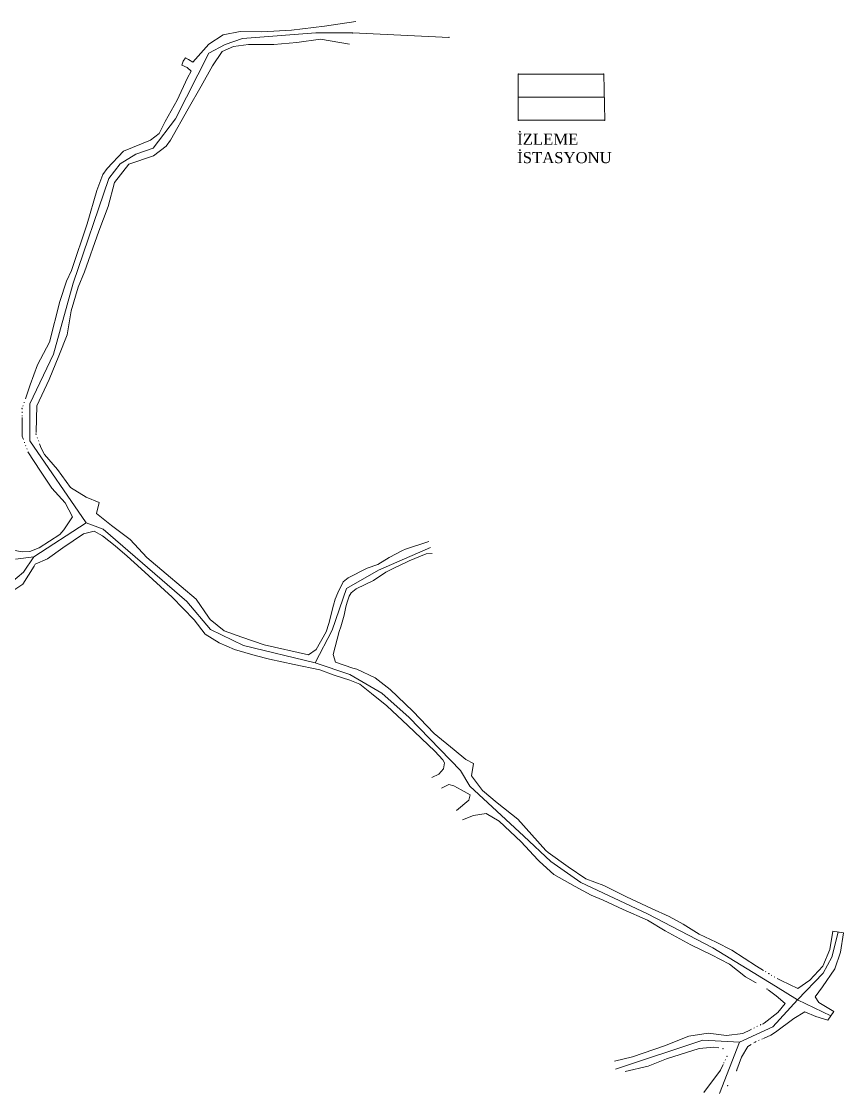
# Model space of a CAD drawing. Header units: millimetres. Extents: x 649602 to 650082, y 4146930 to 4147232.
# Drawn here: x 649858.5 to 650081.9, y 4146940.8 to 4147232 of the extents above; entities that cross this region are included whole.
import ezdxf

# ---------------------------------------------------------------- set-up
doc = ezdxf.new("R2010")
doc.units = ezdxf.units.MM
doc.layers.get('0').update_dxf_attribs({"color": 5, "lineweight": 0})
for name, color, linetype, lineweight in [('2680', 6, 'Continuous', 0), ('GEOFENCE', 3, 'Continuous', 0), ('INIT_COORD', 5, 'Continuous', 0)]:
    doc.layers.add(name, color=color, linetype=linetype, lineweight=lineweight)
doc.styles.get("Standard").update_dxf_attribs({"font": 'times.ttf'})

msp = doc.modelspace()

# ---------------------------------------------------------------- linework, layer by layer
for p, q in [((649993.54, 4147217.66, 2678.56), (649993.54, 4147205.15, 2678.56)), ((650016.76, 4147217.66, 2678.56), (649993.54, 4147217.66, 2678.56)), ((650017.06, 4147205.15, 2678.56), (650016.76, 4147217.66, 2678.56)), ((649993.54, 4147205.15, 2678.56), (650017.06, 4147205.15, 2678.56))]:
    msp.add_line(p, q)
for p in [(649974.76, 4147227.63, 2678.56), (649993.54, 4147217.66, 2678.56), (650016.76, 4147217.66, 2678.56), (649993.54, 4147205.15, 2678.56), (650017.06, 4147205.15, 2678.56)]:
    msp.add_point(p)
at = {"layer": '2680', "lineweight": 0}
for p, q in [((649940.89, 4147230.65, 2678.69), (649949.37, 4147231.98, 2678.52)), ((649918.01, 4147229.21, 2678.9), (649913.34, 4147228.35, 2678.75)), ((649923.84, 4147229.19, 2678.76), (649918.01, 4147229.21, 2678.9)), ((649931.9, 4147229.58, 2678.8), (649923.84, 4147229.19, 2678.76)), ((649940.89, 4147230.65, 2678.69), (649931.9, 4147229.58, 2678.8)), ((649913.34, 4147228.35, 2678.75), (649909.47, 4147225.78, 2678.84)), ((649927.15, 4147225.7, 2678.81), (649933.34, 4147226.24, 2678.77)), ((649933.34, 4147226.24, 2678.77), (649939.82, 4147227.14, 2678.73)), ((649939.82, 4147227.14, 2678.73), (649947.65, 4147225.77, 2678.56)), ((649909.47, 4147225.78, 2678.38), (649905.12, 4147220.95, 2679.13)), ((649909.47, 4147225.78, 2678.38), (649905.12, 4147220.95, 2679.13)), ((649910.42, 4147219.95, 2678.79), (649913.1, 4147223.85, 2678.69)), ((649913.1, 4147223.85, 2678.69), (649916.14, 4147225.19, 2678.64)), ((649916.14, 4147225.19, 2678.64), (649920.26, 4147225.71, 2678.77)), ((649920.26, 4147225.71, 2678.77), (649927.15, 4147225.7, 2678.81)), ((649902.45, 4147221.23, 2679.14), (649902.09, 4147220.13, 2679.14)), ((649902.45, 4147221.23, 2679.14), (649902.09, 4147220.13, 2679.14)), ((649903.09, 4147222.06, 2679.13), (649902.45, 4147221.23, 2679.14)), ((649903.09, 4147222.06, 2679.13), (649902.45, 4147221.23, 2679.14)), ((649903.92, 4147221.61, 2679.07), (649903.09, 4147222.06, 2679.13)), ((649903.92, 4147221.61, 2679.07), (649903.09, 4147222.06, 2679.13)), ((649905.12, 4147220.95, 2679.13), (649903.92, 4147221.61, 2679.07)), ((649905.12, 4147220.95, 2679.13), (649903.92, 4147221.61, 2679.07)), ((649902.09, 4147220.13, 2679.14), (649903.6, 4147219.47, 2679.09)), ((649902.09, 4147220.13, 2679.14), (649903.6, 4147219.47, 2679.09)), ((649903.6, 4147219.47, 2679.09), (649904.64, 4147218.44, 2678.31)), ((649903.7, 4147216.64, 2678.89), (649904.64, 4147218.44, 2678.31)), ((649907.42, 4147214.42, 2678.78), (649910.42, 4147219.95, 2678.79)), ((649903.7, 4147216.64, 2678.89), (649900.82, 4147210.63, 2678.94)), ((649903.85, 4147208.25, 2678.98), (649907.42, 4147214.42, 2678.78)), ((649900.82, 4147210.63, 2678.94), (649897.63, 4147204.81, 2678.93)), ((649899.02, 4147199.7, 2678.97), (649903.85, 4147208.25, 2678.98)), ((649897.63, 4147204.81, 2678.93), (649895.93, 4147201.58, 2678.92)), ((649895.93, 4147201.58, 2678.92), (649893.62, 4147199.74, 2679.21)), ((649893.62, 4147199.74, 2679.21), (649886.32, 4147196.79, 2679)), ((649894.39, 4147195.51, 2679.26), (649897.87, 4147198.07, 2679.05)), ((649897.87, 4147198.07, 2679.05), (649899.02, 4147199.7, 2678.97)), ((649886.32, 4147196.79, 2679), (649881.84, 4147192, 2679.23)), ((649887.7, 4147193.18, 2679.25), (649894.39, 4147195.51, 2679.26)), ((649881.84, 4147192, 2679.23), (649880.64, 4147190.38, 2679.38)), ((649883.86, 4147188.22, 2679.31), (649887.7, 4147193.18, 2679.25)), ((649880.64, 4147190.38, 2679.38), (649879.03, 4147186.09, 2679.41)), ((649879.03, 4147186.09, 2679.41), (649876.38, 4147176.98, 2679.74)), ((649882.1, 4147181.73, 2679.54), (649883.86, 4147188.22, 2679.31)), ((649879.62, 4147175, 2679.71), (649882.1, 4147181.73, 2679.54)), ((649876.38, 4147176.98, 2679.74), (649872.11, 4147164.38, 2679.57)), ((649875.67, 4147163.99, 2679.97), (649879.62, 4147175, 2679.71)), ((649872.11, 4147164.38, 2679.57), (649870.8, 4147161.43, 2679.85)), ((649873.98, 4147159.81, 2679.59), (649875.67, 4147163.99, 2679.97)), ((649870.8, 4147161.43, 2679.85), (649868.96, 4147155.93, 2679.78)), ((649872.05, 4147153.36, 2679.8), (649873.98, 4147159.81, 2679.59)), ((649868.96, 4147155.93, 2679.84), (649866.17, 4147144.9, 2679.94)), ((649870.96, 4147146.88, 2679.82), (649872.05, 4147153.36, 2679.8)), ((649866.17, 4147144.9, 2679.94), (649862.95, 4147138.72, 2679.91)), ((649868.68, 4147141.16, 2679.88), (649870.96, 4147146.88, 2679.82)), ((649866.05, 4147134.74, 2679.98), (649868.68, 4147141.16, 2679.88)), ((649862.95, 4147138.72, 2679.91), (649860.96, 4147133.34, 2680.02)), ((649860.96, 4147133.34, 2680.02), (649859.63, 4147129.48, 2680.02)), ((649862.71, 4147127.62, 2679.82), (649866.05, 4147134.74, 2679.98)), ((649859.01, 4147127.69, 2679.56), (649858.94, 4147127.5, 2679.5)), ((649859.32, 4147128.59, 2679.56), (649859.25, 4147128.4, 2679.5)), ((649862.71, 4147127.62, 2679.82), (649862.52, 4147120.55, 2679.82)), ((649858.74, 4147126.89, 2679.56), (649858.74, 4147126.69, 2679.5)), ((649858.74, 4147125.94, 2679.56), (649858.74, 4147125.74, 2679.5)), ((649858.75, 4147124.99, 2679.56), (649858.75, 4147124.79, 2679.5)), ((649858.75, 4147124.44, 2679.75), (649858.77, 4147119.32, 2679.75)), ((649858.77, 4147119.32, 2679.75), (649859.01, 4147118.66, 2679.75)), ((649859.01, 4147118.66, 2679.56), (649859.08, 4147118.47, 2679.5)), ((649862.5, 4147119.93, 2679.56), (649862.57, 4147119.74, 2679.5)), ((649862.52, 4147120.55, 2679.56), (649862.51, 4147120.35, 2679.5)), ((649862.83, 4147119.04, 2679.56), (649862.9, 4147118.85, 2679.5)), ((649859.34, 4147117.77, 2679.56), (649859.41, 4147117.58, 2679.5)), ((649859.67, 4147116.87, 2679.56), (649859.73, 4147116.69, 2679.5)), ((649859.99, 4147115.98, 2679.56), (649860.06, 4147115.79, 2679.5)), ((649863.16, 4147118.14, 2679.56), (649863.23, 4147117.96, 2679.5)), ((649863.47, 4147117.31, 2679.61), (649863.91, 4147116.12, 2679.61)), ((649864.82, 4147114.37, 2679.47), (649863.91, 4147116.12, 2679.61)), ((649860.32, 4147115.09, 2679.61), (649863.76, 4147109.85, 2679.53)), ((649868.31, 4147110.27, 2679.5), (649864.82, 4147114.37, 2679.47)), ((649863.76, 4147109.85, 2679.53), (649866.85, 4147105.25, 2679.45)), ((649871.88, 4147105.46, 2679.16), (649868.31, 4147110.27, 2679.5)), ((649866.85, 4147105.25, 2679.45), (649870.42, 4147101.26, 2679.23)), ((649876.09, 4147102.77, 2678.85), (649871.88, 4147105.46, 2679.16)), ((649870.42, 4147101.26, 2679.23), (649872.41, 4147097.42, 2679.1)), ((649879.65, 4147101.31, 2678.7), (649876.09, 4147102.77, 2678.85)), ((649878.98, 4147098.37, 2679.13), (649879.65, 4147101.31, 2678.7)), ((649883.03, 4147095.12, 2679.21), (649878.98, 4147098.37, 2679.13)), ((649872.41, 4147097.42, 2679.1), (649870.05, 4147093.94, 2679.11)), ((649888.07, 4147091.34, 2679.27), (649883.03, 4147095.12, 2679.21)), ((649868.95, 4147092.67, 2679.1), (649863.32, 4147089.05, 2678.45)), ((649870.05, 4147093.94, 2679.11), (649868.95, 4147092.67, 2679.1)), ((649870.05, 4147093.94, 2679.11), (649868.95, 4147092.67, 2679.1)), ((649869.8, 4147089, 2679.24), (649875.41, 4147092.84, 2679.23)), ((649875.41, 4147092.84, 2679.23), (649878.34, 4147093.59, 2679.15)), ((649878.34, 4147093.59, 2679.15), (649880.55, 4147092.3, 2679.11)), ((649880.55, 4147092.3, 2679.11), (649884.02, 4147089.59, 2679.19)), ((649884.02, 4147089.59, 2679.19), (649887.3, 4147086.75, 2679.3)), ((649892.64, 4147086.41, 2679.38), (649888.07, 4147091.34, 2679.27)), ((649962.86, 4147088.65, 2678.46), (649969.2, 4147090.79, 2678.3)), ((649858.83, 4147087.99, 2678.79), (649856.22, 4147088.37, 2679.01)), ((649858.83, 4147087.99, 2678.79), (649856.22, 4147088.37, 2679.01)), ((649860.87, 4147088.08, 2678.98), (649858.83, 4147087.99, 2678.79)), ((649860.87, 4147088.08, 2678.98), (649858.83, 4147087.99, 2678.79)), ((649863.32, 4147089.05, 2678.45), (649860.87, 4147088.08, 2678.98)), ((649863.32, 4147089.05, 2678.45), (649860.87, 4147088.08, 2678.98)), ((649865.62, 4147086.05, 2679.36), (649869.8, 4147089, 2679.24)), ((649865.62, 4147086.05, 2679.36), (649869.8, 4147089, 2679.24)), ((649887.3, 4147086.75, 2679.3), (649891.06, 4147083.33, 2679.46)), ((649897.91, 4147081.99, 2679.28), (649892.64, 4147086.41, 2679.38)), ((649955.41, 4147084.54, 2678.31), (649958.51, 4147086.41, 2678.33)), ((649958.51, 4147086.41, 2678.33), (649962.05, 4147088.33, 2678.3)), ((649962.05, 4147088.33, 2678.3), (649962.86, 4147088.65, 2678.46)), ((649963.94, 4147085.49, 2678.17), (649968.5, 4147087.42, 2678.1)), ((649968.5, 4147087.42, 2678.1), (649970.12, 4147087.5, 2678.26)), ((649858.96, 4147079.13, 2679.5), (649861.98, 4147084.07, 2679.21)), ((649862.32, 4147084.63, 2678.74), (649861.98, 4147084.07, 2679.21)), ((649865.62, 4147086.05, 2679.36), (649862.32, 4147084.63, 2678.74)), ((649865.62, 4147086.05, 2679.36), (649862.32, 4147084.63, 2678.74)), ((649952.47, 4147083.52, 2678.43), (649947.29, 4147080.93, 2678.36)), ((649952.47, 4147083.52, 2678.43), (649955.41, 4147084.54, 2678.31)), ((649957.52, 4147082.45, 2678.4), (649959.91, 4147083.65, 2678.19)), ((649959.91, 4147083.65, 2678.19), (649963.2, 4147085.1, 2678.26)), ((649963.2, 4147085.1, 2678.26), (649963.94, 4147085.49, 2678.17)), ((649891.06, 4147083.33, 2679.46), (649899.52, 4147075.68, 2679.16)), ((649905.99, 4147075.08, 2679.26), (649897.91, 4147081.99, 2679.28)), ((649945.93, 4147079.82, 2678.54), (649947.29, 4147080.93, 2678.36)), ((649957.52, 4147082.45, 2678.4), (649954.18, 4147080.21, 2678.64)), ((649853.78, 4147075.75, 2679.7), (649858.96, 4147079.13, 2679.5)), ((649944.52, 4147076.84, 2678.4), (649945.93, 4147079.82, 2678.54)), ((649949.47, 4147077.87, 2678.41), (649948.17, 4147076.8, 2678.37)), ((649954.18, 4147080.21, 2678.64), (649949.47, 4147077.87, 2678.41)), ((649899.52, 4147075.68, 2679.16), (649905.5, 4147069.49, 2679.19)), ((649909.36, 4147070.22, 2679.23), (649905.99, 4147075.08, 2679.26)), ((649943.33, 4147073.43, 2678.53), (649943.83, 4147075.11, 2678.47)), ((649943.83, 4147075.11, 2678.47), (649944.52, 4147076.84, 2678.4)), ((649943.83, 4147075.11, 2678.47), (649944.52, 4147076.84, 2678.4)), ((649947.58, 4147075.94, 2678.4), (649947.02, 4147074.24, 2678.27)), ((649947.58, 4147075.94, 2678.4), (649947.02, 4147074.24, 2678.27)), ((649948.17, 4147076.8, 2678.37), (649947.58, 4147075.94, 2678.4)), ((649942.11, 4147068.53, 2678.52), (649943.33, 4147073.43, 2678.53)), ((649946.71, 4147073, 2678.36), (649946.24, 4147070.73, 2678.59)), ((649947.02, 4147074.24, 2678.27), (649946.71, 4147073, 2678.36)), ((649905.5, 4147069.49, 2679.19), (649908.44, 4147065.55, 2679.17)), ((649909.86, 4147069.55, 2678.96), (649909.36, 4147070.22, 2679.23)), ((649913.59, 4147066.5, 2678.79), (649909.86, 4147069.55, 2678.96)), ((649946.24, 4147070.73, 2678.59), (649945.33, 4147067.63, 2678.6)), ((649918.45, 4147064.75, 2678.58), (649913.59, 4147066.5, 2678.79)), ((649938.67, 4147061.46, 2678.24), (649941.36, 4147066.27, 2678.52)), ((649942.11, 4147068.53, 2678.52), (649941.36, 4147066.27, 2678.52)), ((649943.27, 4147060.05, 2678.33), (649944.87, 4147066.34, 2678.48)), ((649944.87, 4147066.34, 2678.48), (649945.33, 4147067.63, 2678.6)), ((649908.44, 4147065.55, 2679.17), (649912.31, 4147063.26, 2678.76)), ((649912.31, 4147063.26, 2678.76), (649916.48, 4147061.42, 2678.62)), ((649924.5, 4147062.7, 2678.42), (649918.45, 4147064.75, 2678.58)), ((649916.48, 4147061.42, 2678.62), (649922.07, 4147059.76, 2678.47)), ((649936.58, 4147059.94, 2678.2), (649924.5, 4147062.7, 2678.42)), ((649936.58, 4147059.94, 2678.2), (649938.67, 4147061.46, 2678.24)), ((649922.07, 4147059.76, 2678.47), (649925.97, 4147058.77, 2678.53)), ((649925.97, 4147058.77, 2678.53), (649932.61, 4147057.33, 2678.25)), ((649932.61, 4147057.33, 2678.25), (649939.67, 4147055.93, 2678.27)), ((649943.27, 4147060.05, 2678.33), (649943.92, 4147058.01, 2678.3)), ((649948.62, 4147056.35, 2678.35), (649943.92, 4147058.01, 2678.3)), ((649939.67, 4147055.93, 2678.27), (649943.51, 4147054.43, 2678.37)), ((649943.51, 4147054.43, 2678.37), (649947.75, 4147053.12, 2678.19)), ((649949.69, 4147056.07, 2678.41), (649948.62, 4147056.35, 2678.35)), ((649954.65, 4147053.74, 2678.28), (649949.69, 4147056.07, 2678.41)), ((649947.75, 4147053.12, 2678.19), (649950.51, 4147051.99, 2678.2)), ((649950.51, 4147051.99, 2678.2), (649953.67, 4147049.47, 2678.21)), ((649958.76, 4147050.61, 2678.08), (649954.65, 4147053.74, 2678.28)), ((649953.67, 4147049.47, 2678.21), (649957.82, 4147046.12, 2678.16)), ((649964.92, 4147044.7, 2678.27), (649958.76, 4147050.61, 2678.08)), ((649957.82, 4147046.12, 2678.16), (649963.54, 4147040.77, 2678.09)), ((649970.7, 4147038.62, 2678.16), (649964.92, 4147044.7, 2678.27)), ((649963.54, 4147040.77, 2678.09), (649970.86, 4147033.84, 2677.92)), ((649976.15, 4147034.17, 2677.99), (649970.7, 4147038.62, 2678.16)), ((649979.27, 4147031.54, 2678.21), (649976.15, 4147034.17, 2677.99)), ((649970.86, 4147033.84, 2677.92), (649973.01, 4147031.51, 2678.15)), ((649973.01, 4147031.51, 2678.15), (649973.54, 4147030.67, 2677.84)), ((649981.34, 4147030.48, 2678.03), (649979.27, 4147031.54, 2678.21)), ((649971.92, 4147027.6, 2677.97), (649973.2, 4147028.99, 2677.92)), ((649973.54, 4147030.67, 2677.84), (649973.2, 4147028.99, 2677.92)), ((649980.84, 4147027.11, 2677.8), (649981.34, 4147030.48, 2678.03)), ((649971.92, 4147027.6, 2677.97), (649970.03, 4147026.66, 2678.17)), ((649983.85, 4147023.12, 2677.85), (649980.84, 4147027.11, 2677.8)), ((649972.71, 4147023.8, 2678), (649974.72, 4147024.74, 2677.84)), ((649976.04, 4147024.43, 2677.9), (649974.72, 4147024.74, 2677.84)), ((649976.04, 4147024.43, 2677.9), (649978.04, 4147023.32, 2677.87)), ((649978.04, 4147023.32, 2677.87), (649980.46, 4147021.98, 2677.77)), ((649987.85, 4147019.8, 2677.9), (649983.85, 4147023.12, 2677.85)), ((649980.11, 4147020.51, 2677.99), (649976.79, 4147017.75, 2677.89)), ((649980.46, 4147021.98, 2677.77), (649980.11, 4147020.51, 2677.99)), ((649993.41, 4147015.36, 2678.02), (649987.85, 4147019.8, 2677.9)), ((649981.41, 4147016.37, 2677.88), (649984.81, 4147016.87, 2677.92)), ((649984.81, 4147016.87, 2677.92), (649988.35, 4147014.85, 2677.91)), ((649978.38, 4147015.17, 2677.96), (649981.41, 4147016.37, 2677.88)), ((649988.35, 4147014.85, 2677.91), (649994.32, 4147009.17, 2677.91)), ((650001.08, 4147006.81, 2678.4), (649993.41, 4147015.36, 2678.02)), ((649994.32, 4147009.17, 2677.91), (649998.88, 4147004.34, 2678.3)), ((650001.69, 4147006.28, 2678.32), (650001.08, 4147006.81, 2678.4)), ((650007.1, 4147002.38, 2678.46), (650001.69, 4147006.28, 2678.32)), ((649998.88, 4147004.34, 2678.3), (649999.35, 4147003.87, 2678.38)), ((649999.35, 4147003.87, 2678.38), (650003.25, 4147000.29, 2678.46)), ((650011.87, 4146999.14, 2678.46), (650007.1, 4147002.38, 2678.46)), ((650003.25, 4147000.29, 2678.46), (650009.02, 4146997.05, 2678.45)), ((650016.76, 4146997.36, 2678.8), (650011.87, 4146999.14, 2678.46)), ((650009.02, 4146997.05, 2678.45), (650013.36, 4146994.69, 2678.69)), ((650022.96, 4146994.27, 2678.92), (650016.76, 4146997.36, 2678.8)), ((650013.36, 4146994.69, 2678.69), (650016.66, 4146993.32, 2678.89)), ((650016.66, 4146993.32, 2678.89), (650022.08, 4146990.83, 2678.96)), ((650029.74, 4146991.14, 2679.1), (650022.96, 4146994.27, 2678.92)), ((650022.08, 4146990.83, 2678.96), (650028.62, 4146987.94, 2679.3)), ((650034.55, 4146988.96, 2679.11), (650029.74, 4146991.14, 2679.1)), ((650028.62, 4146987.94, 2679.3), (650033.47, 4146985.08, 2679.18)), ((650038.33, 4146986.83, 2679.31), (650034.55, 4146988.96, 2679.11)), ((650033.47, 4146985.08, 2679.18), (650040.45, 4146981.21, 2679.11)), ((650042.68, 4146984.15, 2679.2), (650038.33, 4146986.83, 2679.31)), ((650078.19, 4146979.97, 2679.56), (650078.98, 4146984.94, 2680.1)), ((650081.94, 4146984.47, 2680.1), (650078.98, 4146984.94, 2680.1)), ((650081.12, 4146979.25, 2679.56), (650081.94, 4146984.47, 2680.1)), ((650047.34, 4146981.99, 2679.3), (650042.68, 4146984.15, 2679.2)), ((650051.61, 4146979.81, 2679.48), (650047.34, 4146981.99, 2679.3)), ((650040.45, 4146981.21, 2679.11), (650046.07, 4146978.52, 2679.2)), ((650058.32, 4146975.48, 2679.55), (650051.61, 4146979.81, 2679.48)), ((650076.28, 4146975.48, 2679.27), (650078.19, 4146979.97, 2679.56)), ((650079.57, 4146974.7, 2679.26), (650081.12, 4146979.25, 2679.56)), ((650046.07, 4146978.52, 2679.2), (650050.91, 4146976.01, 2679.39)), ((650050.91, 4146976.01, 2679.39), (650055.33, 4146972.58, 2679.56)), ((650060.19, 4146974.3, 2679.47), (650058.32, 4146975.48, 2679.55)), ((650060.85, 4146973.88, 2679.12), (650060.68, 4146973.99, 2679.12)), ((650061.65, 4146973.37, 2679.12), (650061.48, 4146973.48, 2679.12)), ((650062.42, 4146972.95, 2679.56), (650062.25, 4146973.04, 2679.5)), ((650076.28, 4146975.48, 2679.27), (650072.76, 4146971.68, 2679.42)), ((650076.25, 4146969.82, 2679.57), (650079.57, 4146974.7, 2679.26)), ((650055.33, 4146972.58, 2679.56), (650058.03, 4146971.01, 2679.56)), ((650058.03, 4146971.01, 2679.56), (650058.2, 4146970.91, 2679.5)), ((650063.25, 4146972.49, 2679.56), (650063.08, 4146972.58, 2679.5)), ((650064.09, 4146972.03, 2679.56), (650063.91, 4146972.13, 2679.5)), ((650065, 4146971.52, 2679.52), (650064.09, 4146972.03, 2679.35)), ((650069.47, 4146969.41, 2679.35), (650065, 4146971.52, 2679.52)), ((650072.76, 4146971.68, 2679.42), (650069.47, 4146969.41, 2679.35)), ((650061.09, 4146969.23, 2679.12), (650061.25, 4146969.11, 2679.12)), ((650061.45, 4146968.97, 2679.12), (650063.65, 4146967.37, 2679.59)), ((650063.65, 4146967.37, 2679.59), (650066.07, 4146965.31, 2679.41)), ((650074.23, 4146967.12, 2679.4), (650076.25, 4146969.82, 2679.57)), ((650075.21, 4146965.61, 2679.5), (650074.23, 4146967.12, 2679.4)), ((650066.07, 4146965.31, 2679.41), (650064.1, 4146962.9, 2679.65)), ((650079.27, 4146963.17, 2679.56), (650075.21, 4146965.61, 2679.5)), ((650064.1, 4146962.9, 2679.65), (650060.36, 4146959.98, 2679.7)), ((650063.42, 4146957.54, 2679.57), (650068.46, 4146961.27, 2679.59)), ((650068.46, 4146961.27, 2679.59), (650071.39, 4146963.05, 2679.34)), ((650071.39, 4146963.05, 2679.34), (650074.42, 4146961.75, 2679.76)), ((650074.42, 4146961.75, 2679.76), (650077.66, 4146960.74, 2679.54)), ((650077.66, 4146960.74, 2679.54), (650079.27, 4146963.17, 2679.56)), ((650056.88, 4146958.29, 2679.12), (650056.69, 4146958.21, 2679.12)), ((650057.73, 4146958.7, 2679.12), (650057.55, 4146958.61, 2679.12)), ((650058.59, 4146959.11, 2679.12), (650058.41, 4146959.02, 2679.12)), ((650059.45, 4146959.52, 2679.12), (650059.27, 4146959.43, 2679.12)), ((650060.05, 4146959.82, 2679.12), (650059.87, 4146959.73, 2679.12)), ((650060.36, 4146959.98, 2679.7), (650060.05, 4146959.82, 2679.12)), ((650039.92, 4146956.44, 2680.3), (650033.31, 4146953.84, 2680.4)), ((650045.19, 4146957.25, 2680.01), (650039.92, 4146956.44, 2680.3)), ((650050.11, 4146956.65, 2679.89), (650045.19, 4146957.25, 2680.01)), ((650054.54, 4146957.18, 2679.68), (650050.11, 4146956.65, 2679.89)), ((650056.64, 4146958.18, 2679.12), (650054.54, 4146957.18, 2679.68)), ((650059.73, 4146955.62, 2679.12), (650059.91, 4146955.7, 2679.12)), ((650060.21, 4146955.83, 2679.51), (650062.15, 4146956.66, 2679.51)), ((650062.15, 4146956.66, 2679.51), (650063.42, 4146957.54, 2679.57)), ((650033.31, 4146953.84, 2680.4), (650024.55, 4146950.81, 2680.01)), ((650033.86, 4146950.29, 2680.16), (650042.73, 4146953.07, 2680.33)), ((650042.73, 4146953.07, 2680.33), (650046.68, 4146953.47, 2679.9)), ((650046.68, 4146953.47, 2679.9), (650048.04, 4146953.22, 2679.9)), ((650054.19, 4146950.72, 2680.03), (650055.91, 4146953.61, 2679.72)), ((650055.91, 4146953.61, 2679.72), (650056.79, 4146954.15, 2679.72)), ((650057.6, 4146954.65, 2679.12), (650057.77, 4146954.75, 2679.12)), ((650057.98, 4146954.88, 2679.12), (650058.16, 4146954.95, 2679.12)), ((650058.85, 4146955.25, 2679.12), (650059.04, 4146955.33, 2679.12)), ((650024.55, 4146950.81, 2680.01), (650019.65, 4146949.64, 2680.11)), ((650028.86, 4146948.33, 2680.16), (650033.86, 4146950.29, 2680.16)), ((650049.85, 4146950.1, 2679.56), (650049.77, 4146949.92, 2679.5)), ((650052.98, 4146947.27, 2679.72), (650054.19, 4146950.72, 2680.03)), ((650022.57, 4146946.82, 2680.17), (650028.86, 4146948.33, 2680.16)), ((650048.46, 4146947.18, 2680.38), (650043.99, 4146941.12, 2681.2)), ((650049.19, 4146948.71, 2680.38), (650048.46, 4146947.18, 2680.38)), ((650049.44, 4146949.25, 2679.56), (650049.36, 4146949.07, 2679.5)), ((650052.87, 4146947, 2679.56), (650052.91, 4146947.06, 2679.5))]:
    msp.add_line(p, q, dxfattribs=at)
for p in [(649858.74, 4147126.89, 2679.92), (649858.74, 4147126.89, 2679.92), (649862.5, 4147119.93, 2679.75), (649862.5, 4147119.93, 2679.75), (650061.65, 4146973.37, 2679.65), (650061.65, 4146973.37, 2679.65), (650061.09, 4146969.23, 2679.68), (650061.09, 4146969.23, 2679.68), (650059.45, 4146959.52, 2679.67), (650059.45, 4146959.52, 2679.67), (650049.18, 4146953.01, 2679.89), (650049.18, 4146953.01, 2679.89), (650057.98, 4146954.88, 2679.54), (650057.98, 4146954.88, 2679.54), (650050.26, 4146950.96, 2679.81), (650050.26, 4146950.96, 2679.81), (650052.91, 4146947.06, 2680.27), (650050.4, 4146942.95, 2680.72)]:
    msp.add_point(p, dxfattribs=at)
at = {"layer": 'GEOFENCE'}
for p, q in [((649918.57, 4147227.36, 2678.8), (649913.86, 4147225.71, 2678.63)), ((649938.51, 4147228.9, 2678.75), (649918.57, 4147227.36, 2678.8)), ((649948.51, 4147228.87, 2678.54), (649938.51, 4147228.9, 2678.75)), ((649948.51, 4147228.87, 2678.54), (649974.76, 4147227.63, 2678.56)), ((649909.47, 4147223.32, 2678.88), (649900.4, 4147205.5, 2678.91)), ((649913.86, 4147225.71, 2678.63), (649909.47, 4147223.32, 2678.88)), ((649993.54, 4147211.4, 2678.56), (650016.91, 4147211.4, 2678.56)), ((649900.4, 4147205.5, 2678.91), (649894.3, 4147197.58, 2679.21)), ((649894.3, 4147197.58, 2679.21), (649889.59, 4147195.9, 2679.15)), ((649889.59, 4147195.9, 2679.15), (649885.34, 4147193.28, 2679.26)), ((649885.34, 4147193.28, 2679.26), (649882.27, 4147189.33, 2679.34)), ((649882.27, 4147189.33, 2679.34), (649872.58, 4147160.94, 2679.7)), ((649872.58, 4147160.94, 2679.7), (649867.22, 4147141.67, 2679.93)), ((649867.22, 4147141.67, 2679.93), (649860.83, 4147128.1, 2679.95)), ((649860.83, 4147128.1, 2679.95), (649860.79, 4147118.11, 2679.43)), ((649860.79, 4147118.11, 2679.43), (649876.1, 4147095.87, 2679.14)), ((649876.1, 4147095.87, 2679.14), (649861.88, 4147086.55, 2678.86)), ((649876.1, 4147095.87, 2679.14), (649880.77, 4147094.1, 2679.19)), ((649880.77, 4147094.1, 2679.19), (649903.48, 4147074.5, 2679.22)), ((649861.88, 4147086.55, 2678.86), (649856.91, 4147086, 2678.94)), ((649861.88, 4147086.55, 2678.86), (649859.08, 4147082.44, 2679.41)), ((649955.54, 4147082.99, 2678.38), (649969.66, 4147089.14, 2678.28)), ((649859.08, 4147082.44, 2679.41), (649847.6, 4147072.78, 2679.27)), ((649946.85, 4147078.03, 2678.42), (649955.54, 4147082.99, 2678.38)), ((649942.94, 4147066.69, 2678.28), (649946.85, 4147078.03, 2678.42)), ((649903.48, 4147074.5, 2679.22), (649909.91, 4147066.84, 2679.04)), ((649909.91, 4147066.84, 2679.04), (649918.9, 4147062.48, 2678.53)), ((649938.34, 4147057.81, 2678.2), (649942.94, 4147066.69, 2678.28)), ((649918.9, 4147062.48, 2678.53), (649938.34, 4147057.81, 2678.2)), ((649938.34, 4147057.81, 2678.2), (649947.82, 4147054.63, 2678.25)), ((649947.82, 4147054.63, 2678.25), (649956.47, 4147049.6, 2678.14)), ((649956.47, 4147049.6, 2678.14), (649963.91, 4147042.92, 2678.16)), ((649963.91, 4147042.92, 2678.16), (649977.86, 4147028.59, 2678.05)), ((649977.86, 4147028.59, 2678.05), (649980.41, 4147024.29, 2678)), ((649980.41, 4147024.29, 2678), (649995.1, 4147010.73, 2678.08)), ((649995.1, 4147010.73, 2678.08), (650002.35, 4147003.84, 2678.36)), ((650002.35, 4147003.84, 2678.36), (650010.58, 4146998.16, 2678.5)), ((650010.58, 4146998.16, 2678.5), (650028.67, 4146989.66, 2679.16)), ((650028.67, 4146989.66, 2679.16), (650046.4, 4146980.41, 2679.25)), ((650078.76, 4146977.92, 2679.49), (650080.46, 4146984.7, 2680.1)), ((650046.4, 4146980.41, 2679.25), (650063.47, 4146970, 2679.57)), ((650076.4, 4146973.52, 2679.28), (650078.76, 4146977.92, 2679.49)), ((650069.44, 4146966.34, 2679.31), (650076.4, 4146973.52, 2679.28)), ((650063.47, 4146970, 2679.57), (650069.44, 4146966.34, 2679.31)), ((650069.44, 4146966.34, 2679.31), (650062.73, 4146958.93, 2679.71)), ((650069.44, 4146966.34, 2679.31), (650078.46, 4146961.95, 2679.55)), ((650062.73, 4146958.93, 2679.71), (650053.65, 4146954.76, 2679.27)), ((650043.73, 4146955.31, 2680.39), (650019.98, 4146947.51, 2680)), ((650053.65, 4146954.76, 2679.27), (650043.73, 4146955.31, 2680.39)), ((650053.65, 4146954.76, 2679.27), (650048.23, 4146940.85, 2680.71))]:
    msp.add_line(p, q, dxfattribs=at)
at = {"layer": 'INIT_COORD'}
msp.add_point((649948.51, 4147228.87, 2678.54), dxfattribs=at)

# ---------------------------------------------------------------- texts
at = {"insert": (649993.25, 4147201.5), "char_height": 3, "width": 40.5683, "attachment_point": 1}
msp.add_mtext('{İZLEME İSTASYONU}', dxfattribs=at)

doc.saveas('drawing.dxf')
